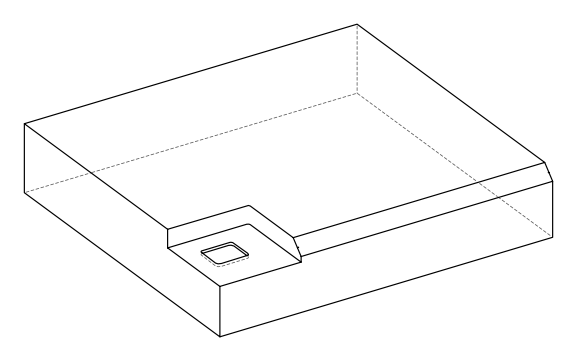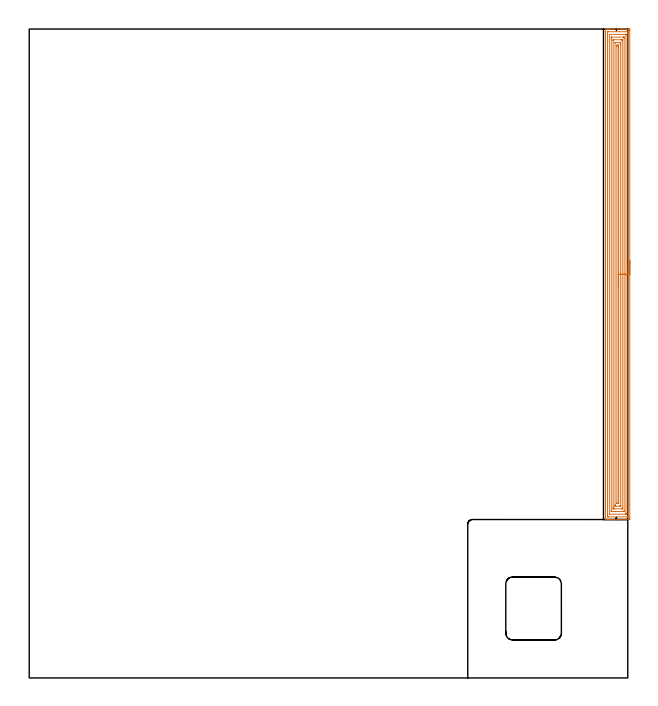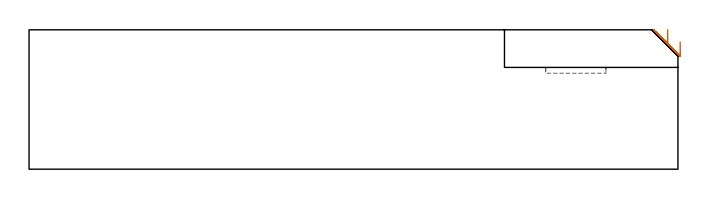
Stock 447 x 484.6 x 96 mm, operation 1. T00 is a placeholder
(PLAN: 3 operations, 2 tool changes, 157.5 min)
(1 AREA_MILL | FG_CHAMFER_SURFACE | UGT0205_001 | 20.78 min | 61256 mm3)
(2 MILL_CORNER_NOTCH_RECTANGULAR | CORNER_NOTCH_RECTANGULAR | NXT0201_008 | Follow Part, ap 1.5, ae 75% | 135.56 min | 364853 mm3)
(3 MILL_RECTANGULAR_POCKET | POCKET_RECTANGULAR_STRAIGHT | UGT0201_101 | Follow Part, ap 2.5, ae 75% | 1.17 min | 7726 mm3)
(TOOL UGT0205_001 | Chamfer Mill 20 x 3 x 45 deg. | D20 FL50 Z2)
(TOOL NXT0201_008 | ENDMILL 6mm [2P460-0600-NA 1630] | D6 FL26 Z6)
(TOOL UGT0201_101 | End Mill 10 mm | D10 FL12 Z2)
(OP 1 AREA_MILL)
G17 G21 G94 G90
T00 M6
G54
G17 G0 G90 X448.5 Y311.45 S1061 M3
G43 Z106. H0
Z87.9
G94 G1 Y311.412 Z87.028 F250.
Y311.298 Z86.163
Y311.109 Z85.312
Y310.847 Z84.48
Y310.513 Z83.674
Y310.11 Z82.9
Y309.641 Z82.164
Y309.11 Z81.472
Y308.521 Z80.829
Y307.878 Z80.24
Y307.186 Z79.708
Y306.45 Z79.24
Y305.676 Z78.837
Y304.87 Z78.503
Y304.038 Z78.241
Y303.186 Z78.052
Y302.322 Z77.938
Y301.45 Z77.9
Y118.908
X448.497 Y118.598 Z77.902
X448.492 Y118.31 Z77.906
X448.199 Y118.3 Z78.198
X434.265 Z92.13
X433.658 Z92.736
X433.09 Z93.307
X432.767 Z93.629
X432.199 Z94.197
X431.876 Z94.519
X430.824 Z95.576
X430.451 Z95.941
X430.408 Z95.983
X430.403 Y118.307 Z95.988
X430.4 Y118.461 Z96.
Y484.438
X430.403 Y484.59 Z95.988
X430.448 Y484.593 Z95.943
X430.824 Y484.6 Z95.575
X431.231 Z95.168
X431.876 Z94.519
X433.09 Z93.307
X433.658 Z92.736
X443.014 Z83.383
X447.024 Z79.374
X447.308 Z79.089
X447.915 Y484.597 Z78.483
X448.492 Y484.593 Z77.906
X448.493 Y484.572 Z77.904
X448.499 Y483.992 Z77.901
X448.5 Y483.406 Z77.9
Y301.45
X447.086 Z79.314
Y120.569
X447.084 Y120.444 Z79.316
X447.081 Y120.361 Z79.319
X447.078 Y120.308 Z79.322
X447.072 Y120.307 Z79.328
X447.024 Y120.304 Z79.376
X446.525 Y120.3 Z79.875
X432.767 Z93.633
X432.267 Y120.301 Z94.133
X431.876 Y120.308 Z94.524
X431.827 Y120.31 Z94.573
X431.819 Y120.507 Z94.581
X431.816 Y120.631 Z94.584
X431.815 Y120.693 Z94.585
X431.814 Y120.755 Z94.586
Y482.331
X431.816 Y482.456 Z94.584
X431.819 Y482.539 Z94.581
X431.822 Y482.592 Z94.578
X431.829 Y482.593 Z94.571
X431.876 Y482.596 Z94.524
X432.375 Y482.6 Z94.025
X446.133 Z80.267
X446.633 Y482.598 Z79.767
X447.024 Y482.592 Z79.376
X447.073 Y482.59 Z79.327
X447.081 Y482.393 Z79.319
X447.085 Y482.269 Z79.315
Y482.207
X447.086 Y482.145 Z79.314
Y301.45
X445.672 Z80.728
X445.671 Y122.478 Z80.729
X445.67 Y122.371 Z80.73
X445.667 Y122.319 Z80.733
X445.666 Y122.313 Z80.734
X445.648 Y122.308 Z80.752
X445.598 Y122.304 Z80.802
X445.419 Y122.3 Z80.981
X433.658 Z92.742
X433.48 Y122.302 Z92.92
X433.362 Y122.305 Z93.038
X433.268 Y122.31 Z93.132
X433.235 Y122.318 Z93.165
X433.234 Y122.336 Z93.166
X433.231 Y122.478 Z93.169
X433.229 Y122.909 Z93.171
Y480.422
X433.23 Y480.529 Z93.17
X433.233 Y480.581 Z93.167
X433.234 Y480.587 Z93.166
X433.252 Y480.592 Z93.148
X433.302 Y480.596 Z93.098
X433.481 Y480.6 Z92.919
X445.242 Z81.158
X445.42 Y480.598 Z80.98
X445.538 Y480.595 Z80.862
X445.633 Y480.59 Z80.767
X445.665 Y480.582 Z80.735
X445.666 Y480.564 Z80.734
X445.669 Y480.422 Z80.731
X445.671 Y479.991 Z80.729
X445.672 Y301.45 Z80.728
X444.257 Z82.143
Y125.156
X444.253 Y124.362 Z82.147
X444.251 Y124.313 Z82.149
X444.207 Y124.309 Z82.193
X444.101 Y124.304 Z82.299
X443.887 Y124.301 Z82.513
X434.997 Z91.403
X434.794 Y124.303 Z91.606
X434.693 Y124.307 Z91.707
X434.65 Y124.311 Z91.75
X434.648 Y124.347 Z91.752
X434.643 Y125.063 Z91.757
Y125.156
Y477.744
X434.647 Y478.538 Z91.753
X434.649 Y478.587 Z91.751
X434.693 Y478.591 Z91.707
X434.799 Y478.596 Z91.601
X435.013 Y478.599 Z91.387
X443.903 Z82.497
X444.106 Y478.597 Z82.294
X444.207 Y478.593 Z82.193
X444.25 Y478.589 Z82.15
X444.252 Y478.553 Z82.148
X444.257 Y477.837 Z82.143
Y477.744
Y301.45
X442.843 Z83.557
Y126.942
X442.842 Y126.668 Z83.558
X442.838 Y126.392 Z83.562
X442.836 Y126.321 Z83.564
X442.808 Y126.31 Z83.592
X442.729 Y126.306 Z83.671
X442.569 Y126.302 Z83.831
X442.318 Y126.3 Z84.082
X436.972 Z89.428
X436.331 Y126.302 Z90.069
X436.076 Y126.305 Z90.324
X436.063 Y126.315 Z90.337
X436.061 Y126.32 Z90.339
X436.058 Y126.942 Z90.342
X436.057 Y127.216 Z90.343
Y475.958
X436.058 Y476.232 Z90.342
X436.062 Y476.508 Z90.338
X436.064 Y476.579 Z90.336
X436.093 Y476.59 Z90.307
X436.172 Y476.594 Z90.228
X436.331 Y476.598 Z90.069
X436.582 Y476.6 Z89.818
X441.928 Z84.472
X442.569 Y476.598 Z83.831
X442.824 Y476.595 Z83.576
X442.837 Y476.585 Z83.563
X442.839 Y476.58 Z83.561
X442.842 Y475.958 Z83.558
X442.843 Y475.683 Z83.557
Y301.45
X441.429 Z84.971
Y128.727
X441.426 Y128.405 Z84.974
X441.424 Y128.326 Z84.976
X441.423 Y128.313 Z84.977
X441.405 Y128.309 Z84.995
X441.354 Y128.305 Z85.046
X441.212 Y128.301 Z85.188
X438.114 Y128.3 Z88.286
X437.646 Y128.302 Z88.754
X437.506 Y128.309 Z88.894
X437.478 Y128.311 Z88.922
X437.476 Y128.361 Z88.924
X437.473 Y128.476 Z88.927
X437.472 Y128.727 Z88.928
X437.471 Y129.37 Z88.929
X437.472 Y474.173 Z88.928
X437.474 Y474.495 Z88.926
X437.476 Y474.574 Z88.924
X437.477 Y474.587 Z88.923
X437.495 Y474.59 Z88.905
X437.546 Y474.595 Z88.854
X437.688 Y474.599 Z88.712
X440.787 Z85.613
X441.254 Y474.598 Z85.146
X441.394 Y474.591 Z85.006
X441.422 Y474.589 Z84.978
X441.424 Y474.539 Z84.976
X441.427 Y474.424 Z84.973
X441.428 Y474.173 Z84.972
X441.429 Y473.53 Z84.971
Y301.45
X440.015 Z86.385
X440.014 Y131.286 Z86.386
X440.01 Y130.512 Z86.39
X440.008 Y130.399 Z86.392
X439.996 Y130.31 Z86.404
X439.896 Y130.308 Z86.504
X439.214 Y130.302 Z87.186
X439.005 Y130.307 Z87.395
X438.935 Y130.31 Z87.465
X438.892 Y130.321 Z87.508
X438.89 Y130.393 Z87.51
X438.887 Y130.512 Z87.513
X438.886 Y130.631 Z87.514
Y471.614
X438.89 Y472.388 Z87.51
X438.892 Y472.501 Z87.508
X438.904 Y472.59 Z87.496
X439.005 Y472.592 Z87.395
X439.686 Y472.598 Z86.714
X439.896 Y472.593 Z86.504
X439.965 Y472.59 Z86.435
X440.008 Y472.579 Z86.392
X440.011 Y472.507 Z86.389
X440.013 Y472.388 Z86.387
X440.014 Y472.269 Z86.386
X440.015 Y471.495 Z86.385
Y301.45
Y300.578 Z86.423
Y299.713 Z86.537
Y298.862 Z86.726
Y298.03 Z86.988
Y297.224 Z87.322
Y296.45 Z87.725
Y295.714 Z88.194
Y295.022 Z88.725
Y294.379 Z89.314
Y293.79 Z89.957
Y293.258 Z90.649
Y292.79 Z91.385
Y292.387 Z92.159
Y292.053 Z92.965
Y291.791 Z93.797
Y291.602 Z94.649
Y291.488 Z95.514
Y291.45 Z96.385
G0 Z106.
M5
M2
